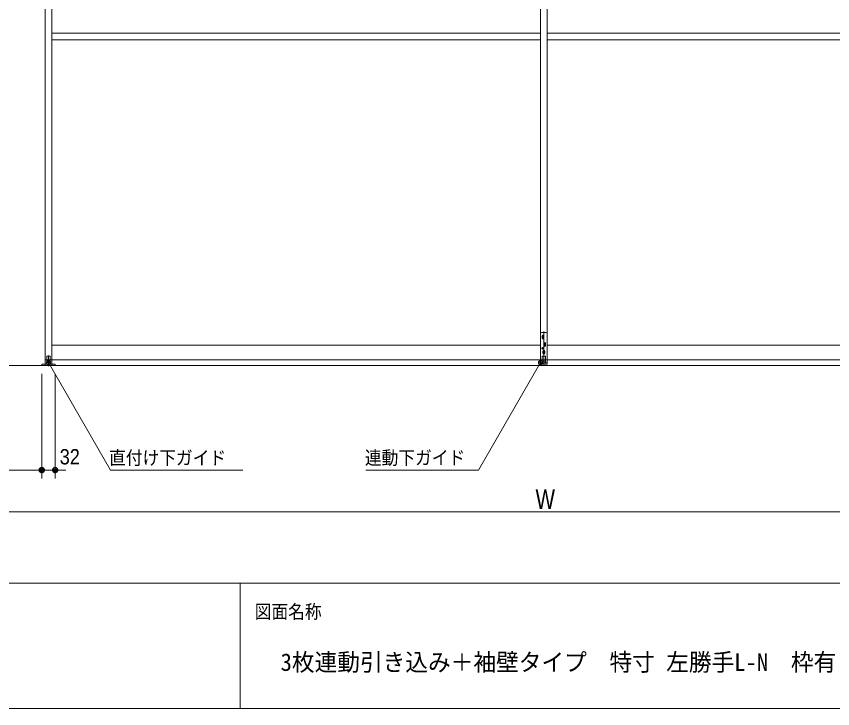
# Model space of a CAD drawing. Units: millimetres, scale not verified. Extents: x -6062 to 6062, y -3045 to 3045.
# Drawn here: x -4472 to -2521, y -2770 to -1116 of the extents above; entities that cross this region are included whole.
import ezdxf
from ezdxf.enums import TextEntityAlignment as Align

# ---------------------------------------------------------------- set-up
doc = ezdxf.new("R2010")
doc.units = ezdxf.units.MM
doc.header["$LTSCALE"] = 20
for name, color, linetype, lineweight in [('0-0_2寸法-1', 7, 'Continuous', 9), ('0-1_0', 7, 'Continuous', 9), ('0-2_2寸法-3', 7, 'Continuous', 9), ('0-3_3一般', 7, 'Continuous', 9), ('0-4_1図面枠', 7, 'Continuous', 9), ('0-5_2寸法-2', 7, 'Continuous', 9)]:
    doc.layers.add(name, color=color, linetype=linetype, lineweight=lineweight)
doc.styles.add('ＭＳ ゴシック', font='')
doc.styles.add('ＭＳ Ｐゴシック', font='')
doc.styles.get('ＭＳ ゴシック').set_extended_font_data('MS Gothic')
doc.styles.get('ＭＳ Ｐゴシック').set_extended_font_data('MS PGothic')

# ---------------------------------------------------------------- blocks, each defined once
blk = doc.blocks.new('グループ-105')
at = {"layer": '0-4_1図面枠'}
for p, q in [((-80000, -49400), (80000, -49400)), ((-43000, -49400), (-43000, -55400))]:
    blk.add_line(p, q, dxfattribs=at)
blk.add_lwpolyline([(-80000, 55400), (80000, 55400), (80000, -55400), (-80000, -55400)], close=True, dxfattribs=at)
blk = doc.blocks.new('図面枠')
at = {"layer": '0-4_1図面枠'}
blk.add_blockref('グループ-105', (0, 0), dxfattribs=at)
at = {"layer": '0-4_1図面枠', "style": 'ＭＳ ゴシック', "width": 0.9}
blk.add_text('図面名称', height=650.9, dxfattribs=at).set_placement((-42300.1, -51283.9), align=Align.BOTTOM_LEFT)
blk = doc.blocks.new('_Dot')
at = {"layer": '0-1_0'}
for p, q in [((-10, 0), (-20, 0)), ((9.78, 2), (-9.78, 2)), ((7.99, 6), (-7.99, 6)), ((9.16, -3.98), (-9.16, -3.98)), ((6, -7.98), (-6, -7.98))]:
    blk.add_line(p, q, dxfattribs=at)
for points in [[(10, 0), (9.92, 1.25), (9.69, 2.49), (9.3, 3.68), (8.76, 4.82), (8.09, 5.88), (7.29, 6.85), (6.37, 7.71), (5.36, 8.44), (4.26, 9.05), (3.09, 9.51), (1.87, 9.82), (0.63, 9.98), (-0.63, 9.98), (-1.87, 9.82), (-3.09, 9.51), (-4.26, 9.05), (-5.36, 8.44), (-6.37, 7.71), (-7.29, 6.85), (-8.09, 5.88), (-8.76, 4.82), (-9.3, 3.68), (-9.69, 2.49), (-9.92, 1.25), (-10, 0), (0, 0)], [(-10, 0), (-9.92, -1.25), (-9.69, -2.49), (-9.3, -3.68), (-8.76, -4.82), (-8.09, -5.88), (-7.29, -6.85), (-6.37, -7.71), (-5.36, -8.44), (-4.26, -9.05), (-3.09, -9.51), (-1.87, -9.82), (-0.63, -9.98), (0.63, -9.98), (1.87, -9.82), (3.09, -9.51), (4.26, -9.05), (5.36, -8.44), (6.37, -7.71), (7.29, -6.85), (8.09, -5.88), (8.76, -4.82), (9.3, -3.68), (9.69, -2.49), (9.92, -1.25), (10, 0), (0, 0)]]:
    blk.add_lwpolyline(points, close=True, dxfattribs=at)
blk = doc.blocks.new('グループ-146')
at = {"layer": '0-3_3一般'}
for p, q in [((-52320, 7100), (-52320, -39000)), ((-52320, -38740), (-52320, 7050)), ((-52000, 7100), (-52000, -39000)), ((-52000, -38740), (-52000, 7050)), ((-28640, -38740), (-28640, 7050)), ((-28640, 7050), (-28640, -38740)), ((-28320, -38740), (-28320, 7050)), ((-28320, 7050), (-28320, -38740)), ((-28640, -23120), (-52000, -23120)), ((-4960, -23120), (-28320, -23120)), ((-28640, -23440), (-52000, -23440)), ((-4960, -23440), (-28320, -23440)), ((-28580, -37432.4), (-28380, -37432.4)), ((-28480, -37371.7), (-28480, -38958.4)), ((-28580.5, -37642.4), (-28459.5, -37642.4)), ((-28470.5, -37592.4), (-28569.5, -37592.4)), ((-28470.5, -37692.4), (-28569.5, -37692.4)), ((-28565, -37592.4), (-28565, -37692.4)), ((-28520, -37542.9), (-28520, -37641.9)), ((-28520, -37642.9), (-28520, -37741.9)), ((-28475, -37692.4), (-28475, -37592.4)), ((-28320, -37492.4), (-28320, -38934.4)), ((-52000, -38040), (-28640, -38040)), ((-28493.8, -38182.4), (-28586.2, -38182.4)), ((-28540, -38136.2), (-28540, -38228.6)), ((-28500.5, -38002.4), (-28379.5, -38002.4)), ((-28390.5, -37952.4), (-28489.5, -37952.4)), ((-28390.5, -38052.4), (-28489.5, -38052.4)), ((-28485, -37952.4), (-28485, -38052.4)), ((-28440, -37902.9), (-28440, -38001.9)), ((-28440, -38002.9), (-28440, -38101.9)), ((-28395, -38052.4), (-28395, -37952.4)), ((-28320, -38040), (-4960, -38040)), ((-52235, -38560), (-52235, -38800)), ((-52095, -38550), (-52225, -38550)), ((-52160, -39027.8), (-52160, -38520)), ((-52085, -38800), (-52085, -38560)), ((-28555, -38562.4), (-28555, -38802.4)), ((-28545, -38552.4), (-28415, -38552.4)), ((-28540.5, -38362.4), (-28419.5, -38362.4)), ((-28430.5, -38312.4), (-28529.5, -38312.4)), ((-28430.5, -38412.4), (-28529.5, -38412.4)), ((-28525, -38312.4), (-28525, -38412.4)), ((-28480, -38262.9), (-28480, -38361.9)), ((-28480, -38362.9), (-28480, -38461.9)), ((-28435, -38412.4), (-28435, -38312.4)), ((-28405, -38802.4), (-28405, -38562.4)), ((-51998, -39000), (-76000, -39000)), ((-75630, -39000), (-52370, -39000)), ((-52480, -39000), (-52480, -38942)), ((-51840, -39000), (-52480, -39000)), ((-28320, -38740), (-52320, -38740)), ((-52260, -38922), (-52260, -38862)), ((-52260, -38922), (-52260, -38942)), ((-52060, -38922), (-52260, -38922)), ((-52060, -38922), (-52260, -38922)), ((-52235, -38800), (-52085, -38800)), ((-52086, -38800), (-52234, -38800)), ((-52234, -38800), (-52234, -38862)), ((-52120, -38862), (-52060, -38862)), ((-52086, -38800), (-52086, -38862)), ((-52060, -38922), (-52060, -38862)), ((-52060, -38942), (-51840, -38942)), ((-51840, -38942), (-51840, -39000)), ((-4640, -38740), (-28640, -38740)), ((-28540, -38874.4), (-28640, -38874.4)), ((-28405, -38802.4), (-28555, -38802.4)), ((-28550, -38802.4), (-28410, -38802.4)), ((-28550, -38802.4), (-28550, -38874.4)), ((-28544, -38874.4), (-28540, -38874.4)), ((-28416, -38874.4), (-28544, -38874.4)), ((-28320, -38874.4), (-28420, -38874.4)), ((-28420, -38874.4), (-28416, -38874.4))]:
    blk.add_line(p, q, dxfattribs=at)
for points in [[(-28320, -38932.4), (-28640, -38932.4), (-28640, -37492.4)], [(-52480, -38942), (-52060, -38942), (-52060, -38922)], [(-52260, -38862), (-52200, -38862), (-52120, -38862)], [(-28410, -38802.4), (-28410, -38874.4), (-28550, -38874.4)]]:
    blk.add_lwpolyline(points, dxfattribs=at)
blk.add_circle((-28540, -38182.4), 42, dxfattribs=at)
for centre, radius, start, end in [((-28580, -37492.4), 60, 90, 180), ((-28380, -37492.4), 60, 0, 90), ((-28520, -37592.4), 45, 0, 180), ((-28520, -37692.4), 45, 180, 0), ((-28440, -37952.4), 45, 0, 180), ((-28440, -38052.4), 45, 180, 0), ((-52225, -38560), 10, 90, 180), ((-52095, -38560), 10, 0, 90), ((-28545, -38562.4), 10, 90, 180), ((-28480, -38312.4), 45, 0, 180), ((-28480, -38412.4), 45, 180, 0), ((-28415, -38562.4), 10, 0, 90)]:
    blk.add_arc(centre, radius, start, end, dxfattribs=at)
blk = doc.blocks.new('グループ-147')
at = {"layer": '0-3_3一般'}
blk.add_line((-77696.5, -39000), (20903.5, -39000), dxfattribs=at)
blk = doc.blocks.new('グループ-148')
at = {"layer": '0-3_3一般'}
for name in ['グループ-147', 'グループ-146']:
    blk.add_blockref(name, (0, 0), dxfattribs=at)

msp = doc.modelspace()

# ---------------------------------------------------------------- linework, layer by layer
at = {"layer": '0-0_2寸法-1'}
for p, q in [((-4411.5, -1970), (-4411.5, -2220)), ((-5574.79, -2200), (-4424.21, -2200)), ((-841.21, -2300), (-5574.79, -2300))]:
    msp.add_line(p, q, dxfattribs=at)
at = {"layer": '0-2_2寸法-3'}
for p, q in [((-4390.6, -1942.11), (-4400.4, -1942.11)), ((-4391.5, -1946.11), (-4399.5, -1946.11)), ((-4395.31, -1938.11), (-4395.69, -1938.11)), ((-4395.31, -1938.11), (-4395.69, -1938.11)), ((-3214.61, -1942.11), (-3224.39, -1942.11)), ((-3215.5, -1946.11), (-3223.5, -1946.11)), ((-3219.33, -1938.11), (-3219.67, -1938.11)), ((-3219.33, -1938.11), (-3219.67, -1938.11))]:
    msp.add_line(p, q, dxfattribs=at)
for points in [[(-4395.5, -1943.1), (-4247.18, -2200), (-3931.17, -2200)], [(-3219.5, -1943.1), (-3367.82, -2200), (-3637.15, -2200)]]:
    msp.add_lwpolyline(points, dxfattribs=at)
for centre in [(-4395.5, -1943.1), (-4395.5, -1943.1), (-3219.5, -1943.1), (-3219.5, -1943.1)]:
    msp.add_circle(centre, 5.01, dxfattribs=at)
at = {"layer": '0-5_2寸法-2'}
for p, q in [((-4411.5, -1970), (-4411.5, -2220)), ((-4379.5, -1970), (-4379.5, -2220)), ((-4424.21, -2200), (-4436.92, -2200)), ((-4379.5, -2200), (-4411.5, -2200)), ((-4366.79, -2200), (-4354.08, -2200))]:
    msp.add_line(p, q, dxfattribs=at)

# ---------------------------------------------------------------- block references
at = {"layer": '0-0_2寸法-1', "xscale": 0.6356201, "yscale": 0.6356201}
msp.add_blockref('_Dot', (-4411.5, -2200), dxfattribs=at)
at = {"layer": '0-3_3一般', "xscale": 0.05, "yscale": 0.05}
msp.add_blockref('グループ-148', (-1787.5, 0), dxfattribs=at)
at = {"layer": '0-4_1図面枠', "xscale": 0.05, "yscale": 0.05}
msp.add_blockref('図面枠', (-1787.5, 0), dxfattribs=at)
at = {"layer": '0-5_2寸法-2', "xscale": 0.6356201, "yscale": 0.6356201}
msp.add_blockref('_Dot', (-4411.5, -2200), dxfattribs=at)
at = {"layer": '0-5_2寸法-2', "xscale": 0.6356201, "yscale": 0.6356201, "rotation": 180}
msp.add_blockref('_Dot', (-4379.5, -2200), dxfattribs=at)

# ---------------------------------------------------------------- texts
at = {"layer": '0-0_2寸法-1', "style": 'ＭＳ Ｐゴシック', "width": 0.8}
msp.add_text('W', height=47.17, dxfattribs=at).set_placement((-3231.46, -2307.07), align=Align.BOTTOM_LEFT)
at = {"layer": '0-2_2寸法-3', "style": 'ＭＳ ゴシック', "width": 0.9}
for s, p in [('直付け下ガイド', (-4250.63, -2196.83)), ('連動下ガイド', (-3639.24, -2196.66))]:
    msp.add_text(s, height=32.55, dxfattribs=at).set_placement(p, align=Align.BOTTOM_LEFT)
at = {"layer": '0-4_1図面枠', "style": 'ＭＳ ゴシック', "width": 0.95}
msp.add_text('3枚連動引き込み＋袖壁タイプ\u3000特寸 左勝手L-N\u3000枠有（横桟入り）', height=41.84, dxfattribs=at).set_placement((-3840.72, -2692.37), align=Align.BOTTOM_LEFT)
at = {"layer": '0-5_2寸法-2', "style": 'ＭＳ Ｐゴシック', "width": 0.9}
msp.add_text('32', height=36.66, dxfattribs=at).set_placement((-4368.59, -2197.52), align=Align.BOTTOM_LEFT)

doc.saveas('drawing.dxf')
